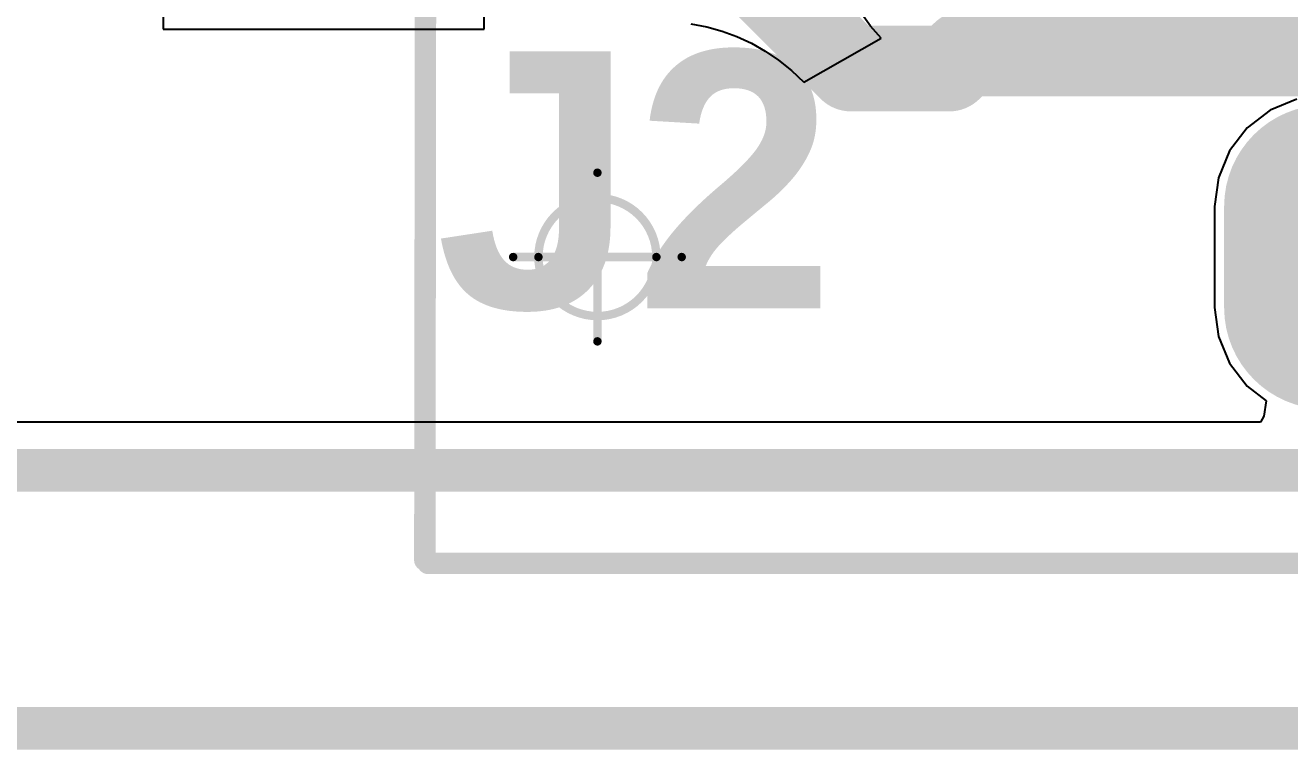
# Model space of a CAD drawing. Header units: millimetres. Extents: x 263 to 304.8, y 57.6 to 115.4.
# Drawn here: x 277.68 to 285.18, y 57.58 to 61.88 of the extents above; entities that cross this region are included whole.
import ezdxf

# ---------------------------------------------------------------- set-up
doc = ezdxf.new("R2010")
doc.units = ezdxf.units.MM
for name, color, linetype in [('BottomLayer', 5, 'Continuous'), ('BottomOverlay', 54, 'Continuous'), ('BottomSolder', 6, 'Continuous'), ('KeepOutLayer', 6, 'Continuous'), ('Mechanical15', 56, 'Continuous'), ('MultiLayer', 9, 'Continuous'), ('PadHoleLayer', 156, 'Continuous'), ('TopLayer', 1, 'Continuous'), ('TopOverlay', 2, 'Continuous'), ('TopSolder', 216, 'Continuous')]:
    doc.layers.add(name, color=color, linetype=linetype)
doc.styles.add('Arial', font='arialbd.ttf', dxfattribs={"height": 0.2})

# ---------------------------------------------------------------- blocks, each defined once
blk = doc.blocks.new('TF___B_25')
at = {"layer": 'BottomOverlay', "const_width": 0.127}
for points in [[(7.353604799999999, -7.385177), (7.353607339999999, -1.24239274)], [(7.33399854, -7.404783259999999), (-5.4987952, -7.389192739999999)]]:
    blk.add_lwpolyline(points, dxfattribs=at)
at = {"layer": 'BottomOverlay', "const_width": 0.0635}
for points in [[(7.30224854, -7.404783259999999, 1), (7.365748539999998, -7.404783259999999, 1)], [(7.3218548, -7.385177, 1), (7.3853548, -7.385177, 1)]]:
    blk.add_lwpolyline(points, format="xyb", close=True, dxfattribs=at)
blk = doc.blocks.new('USB_T____C_16P___A_26')
at = {"layer": 'BottomLayer'}
h = blk.add_hatch(color=5, dxfattribs=at)
edge = h.paths.add_edge_path()
edge.add_arc((4.319998979999999, -0.30000067), 0.499999, 180, 360)
edge.add_line((4.819997979999999, -0.30000067), (4.819997979999999, 0.30000067))
edge.add_arc((4.319998979999999, 0.30000067), 0.499999, 0, 180)
edge.add_line((3.81999998, 0.30000067), (3.81999998, -0.3000006699999999))
at = {"layer": 'BottomSolder'}
h = blk.add_hatch(color=6, dxfattribs=at)
edge = h.paths.add_edge_path()
edge.add_arc((4.319998979999999, -0.30000067), 0.601599, 180, 360)
edge.add_line((4.92159798, -0.30000067), (4.92159798, 0.30000067))
edge.add_arc((4.319998979999999, 0.30000067), 0.601599, 0, 180)
edge.add_line((3.718399979999999, 0.30000067), (3.718399979999999, -0.3000006699999999))
at = {"layer": 'MultiLayer'}
h = blk.add_hatch(color=9, dxfattribs=at)
edge = h.paths.add_edge_path()
edge.add_arc((4.319998979999999, -0.30000067), 0.499999, 180, 360)
edge.add_line((4.819997979999999, -0.30000067), (4.819997979999999, 0.30000067))
edge.add_arc((4.319998979999999, 0.30000067), 0.499999, 0, 180)
edge.add_line((3.81999998, 0.30000067), (3.81999998, -0.3000006699999999))
at = {"layer": 'PadHoleLayer'}
h = blk.add_hatch(color=156, dxfattribs=at)
edge = h.paths.add_edge_path()
edge.add_arc((4.319998979999999, -0.30000067), 0.2999994, 180, 360)
edge.add_line((4.619998379999999, -0.30000067), (4.619998379999999, 0.30000067))
edge.add_arc((4.319998979999999, 0.30000067), 0.2999994, 0, 180)
edge.add_line((4.019999579999999, 0.30000067), (4.019999579999999, -0.3000006699999999))
at = {"layer": 'TopLayer'}
h = blk.add_hatch(color=1, dxfattribs=at)
edge = h.paths.add_edge_path()
edge.add_arc((4.319998979999999, -0.30000067), 0.499999, 180, 360)
edge.add_line((4.819997979999999, -0.30000067), (4.819997979999999, 0.30000067))
edge.add_arc((4.319998979999999, 0.30000067), 0.499999, 0, 180)
edge.add_line((3.81999998, 0.30000067), (3.81999998, -0.3000006699999999))
at = {"layer": 'TopSolder'}
h = blk.add_hatch(color=216, dxfattribs=at)
edge = h.paths.add_edge_path()
edge.add_arc((4.319998979999999, -0.30000067), 0.601599, 180, 360)
edge.add_line((4.92159798, -0.30000067), (4.92159798, 0.30000067))
edge.add_arc((4.319998979999999, 0.30000067), 0.601599, 0, 180)
edge.add_line((3.718399979999999, 0.30000067), (3.718399979999999, -0.3000006699999999))
at = {"layer": 'Mechanical15', "const_width": 0.0499999}
for points in [[(0, -0.499999), (0, 0.499999)], [(-0.499999, 0), (0.499999, 0)]]:
    blk.add_lwpolyline(points, dxfattribs=at)
at = {"layer": 'Mechanical15'}
for points, const_width in [([(-0.01249934, 0.499999, 1), (0.01249934, 0.499999, 1)], 0.02499868), ([(0.3499993, 0, 1), (-0.3499993, 0, 1)], 0.0499999), ([(-0.5124983399999999, 0, 1), (-0.4874996599999999, 0, 1)], 0.02499868), ([(-0.36249864, 0, 1), (-0.33749996, 0, 1)], 0.02499868), ([(0.33749996, 0, 1), (0.36249864, 0, 1)], 0.02499868), ([(0.4874996599999999, 0, 1), (0.5124983399999999, 0, 1)], 0.02499868), ([(-0.01249934, -0.499999, 1), (0.01249934, -0.499999, 1)], 0.02499868)]:
    blk.add_lwpolyline(points, format="xyb", close=True, dxfattribs=dict(at, const_width=const_width))
at = {"layer": 'TopOverlay', "const_width": 0.254}
blk.add_lwpolyline([(-4.571999999999999, -2.79400254), (4.571999999999999, -2.794)], dxfattribs=at)

msp = doc.modelspace()

# ---------------------------------------------------------------- linework, layer by layer
at = {"layer": 'BottomLayer'}
for p, q in [((278.4946169999999, 63.62834365999999), (278.4946169999999, 61.8535974)), ((280.3994138, 61.8535974), (280.3994138, 62.73077116)), ((278.4946169999999, 61.8535974), (280.3994138, 61.8535974)), ((285.06214768, 61.37267126), (284.9258665199999, 61.26809692)), ((285.22085196, 61.438409), (285.06214768, 61.37267126)), ((284.9258665199999, 61.26809692), (284.82129218, 61.13181576)), ((284.82129218, 61.13181576), (284.75555444, 60.97311148)), ((284.75555444, 60.97311148), (284.73313386, 60.80280194)), ((284.73313386, 60.80280194), (284.73313386, 60.20280314)), ((284.73313386, 60.20280314), (284.75555444, 60.0324936)), ((284.75555444, 60.0324936), (284.82129218, 59.87378932)), ((284.82129218, 59.87378932), (284.9258665199999, 59.73750816)), ((284.9258665199999, 59.73750816), (285.03981092, 59.65007374)), ((285.03981092, 59.65007374), (285.02491382, 59.5599901)), ((285.0060721, 59.52307374), (277.13625294, 59.52307374)), ((285.02491382, 59.5599901), (285.0060721, 59.52307374))]:
    msp.add_line(p, q, dxfattribs=at)
at = {"layer": 'KeepOutLayer', "const_width": 0.254}
msp.add_lwpolyline([(271.65840004, 59.23820004), (304.6530000399999, 59.23820004)], dxfattribs=at)
at = {"layer": 'TopLayer'}
for p, q in [((282.6909764, 61.8708186), (282.64160642, 61.94174047999999)), ((281.6256369, 61.88543122), (281.71979978, 61.86747088)), ((281.71979978, 61.86747088), (281.81098324, 61.84232742)), ((281.81098324, 61.84232742), (281.89919236, 61.8099983)), ((282.75460594, 61.80000593999999), (282.6909764, 61.8708186)), ((281.89919236, 61.8099983), (281.9844246, 61.77048352)), ((281.9844246, 61.77048352), (282.0666825, 61.72378816)), ((282.2956, 61.54059065999999), (282.75460594, 61.80000593999999)), ((282.0666825, 61.72378816), (282.14596352, 61.6699046)), ((282.14596352, 61.6699046), (282.2222702, 61.60884045999999)), ((282.2222702, 61.60884045999999), (282.2956, 61.54059065999999))]:
    msp.add_line(p, q, dxfattribs=at)
at = {"layer": 'TopLayer', "const_width": 0.508}
for points in [[(282.0416, 62.1538), (282.575, 61.6204)], [(283.1592, 61.6204), (283.24800348, 61.70920348)], [(283.24800348, 61.70920348), (286.22565818, 61.70920348)], [(282.575, 61.6204), (283.1592, 61.6204)]]:
    msp.add_lwpolyline(points, dxfattribs=at)
at = {"layer": 'TopLayer', "const_width": 0.254}
for points in [[(283.12100348, 61.70920348, 1), (283.37500348, 61.70920348, 1)], [(283.12100348, 61.70920348, 1), (283.37500348, 61.70920348, 1)], [(282.448, 61.6204, 1), (282.702, 61.6204, 1)], [(282.448, 61.6204, 1), (282.702, 61.6204, 1)], [(283.0322, 61.6204, 1), (283.2862, 61.6204, 1)], [(283.0322, 61.6204, 1), (283.2862, 61.6204, 1)]]:
    msp.add_lwpolyline(points, format="xyb", close=True, dxfattribs=at)

# ---------------------------------------------------------------- block references
at = {"rotation": 270}
msp.add_blockref('TF___B_25', (287.4518, 66.03999999999999), dxfattribs=at)
msp.add_blockref('USB_T____C_16P___A_26', (281.07116252, 60.50280254))

# ---------------------------------------------------------------- texts
at = {"layer": 'TopOverlay', "style": 'Arial'}
msp.add_text('J2', height=1.524, dxfattribs=at).set_placement((280.1105015, 60.19918872))

doc.saveas('drawing.dxf')
